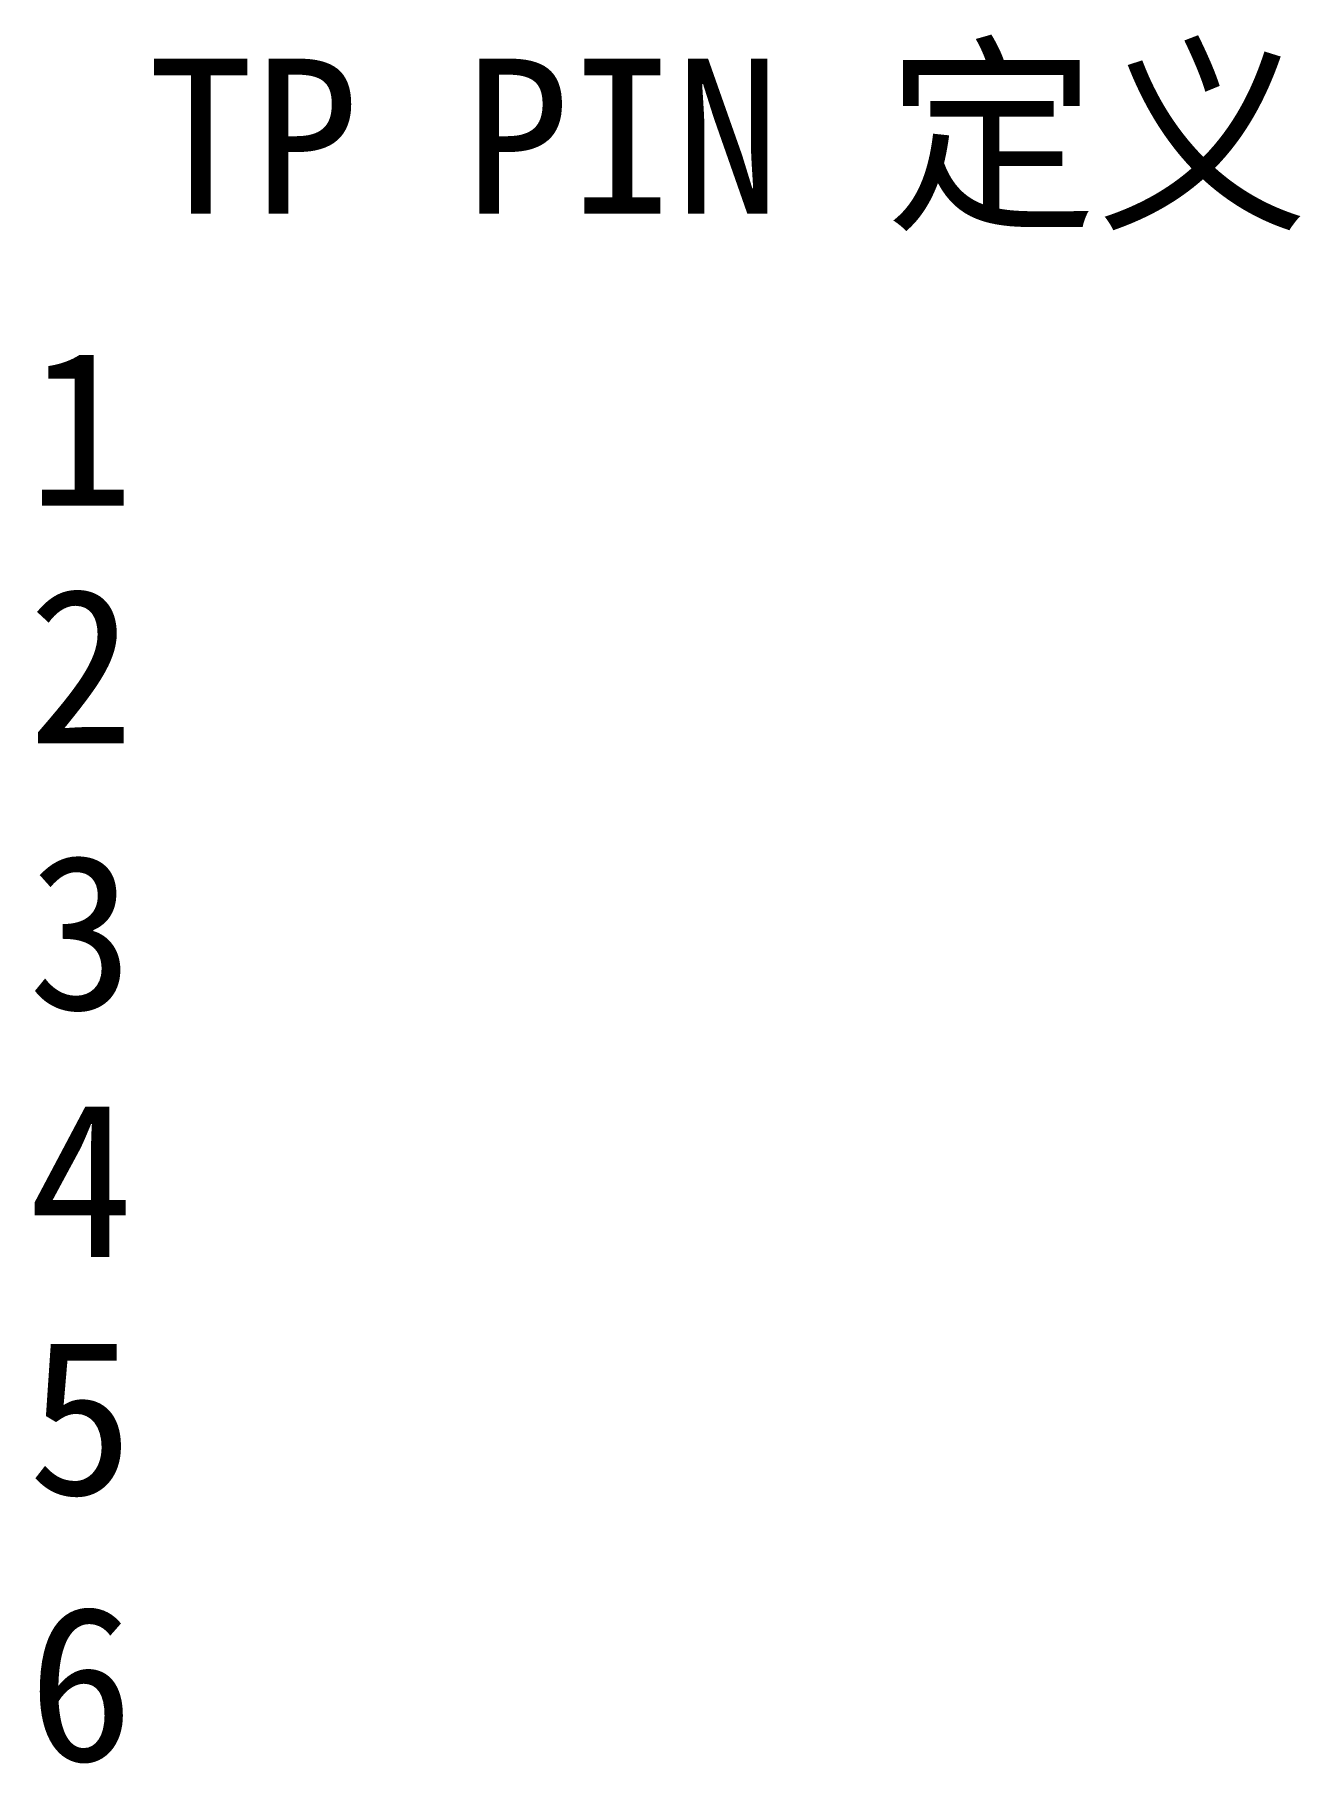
# Model space of a CAD drawing. Header units: millimetres. Extents: x -1977 to 3115, y -1642 to 916.
# Drawn here: x 1049.02 to 1063.75, y -215.95 to -195.84 of the extents above; entities that cross this region are included whole.
import ezdxf

# ---------------------------------------------------------------- set-up
doc = ezdxf.new("R2010")
doc.units = ezdxf.units.MM
doc.header["$LTSCALE"] = 2
doc.layers.get('0').update_dxf_attribs({"linetype": 'CONTINUOUS'})
doc.styles.add('宋体', font='')
doc.styles.get('宋体').set_extended_font_data('SimSun')

msp = doc.modelspace()

# ---------------------------------------------------------------- texts
at = {"color": 0, "linetype": 'ByBlock', "lineweight": 100, "attachment_point": 1, "style": '宋体'}
for s, insert, char_height, width in [('TP PIN 定义', (1050.344, -196.124), 1.8017, 22.87913), ('1', (1048.951, -199.52), 1.802, 0.76724), ('2', (1048.951, -202.283), 1.802, 0.76724), ('3', (1048.951, -205.378), 1.802, 0.76724), ('4', (1048.951, -208.258), 1.802, 0.76724), ('5', (1048.951, -211.02), 1.802, 0.76724), ('6', (1048.951, -214.116), 1.802, 0.76724)]:
    msp.add_mtext(s, dxfattribs=dict(at, insert=insert, char_height=char_height, width=width))

doc.saveas('drawing.dxf')
